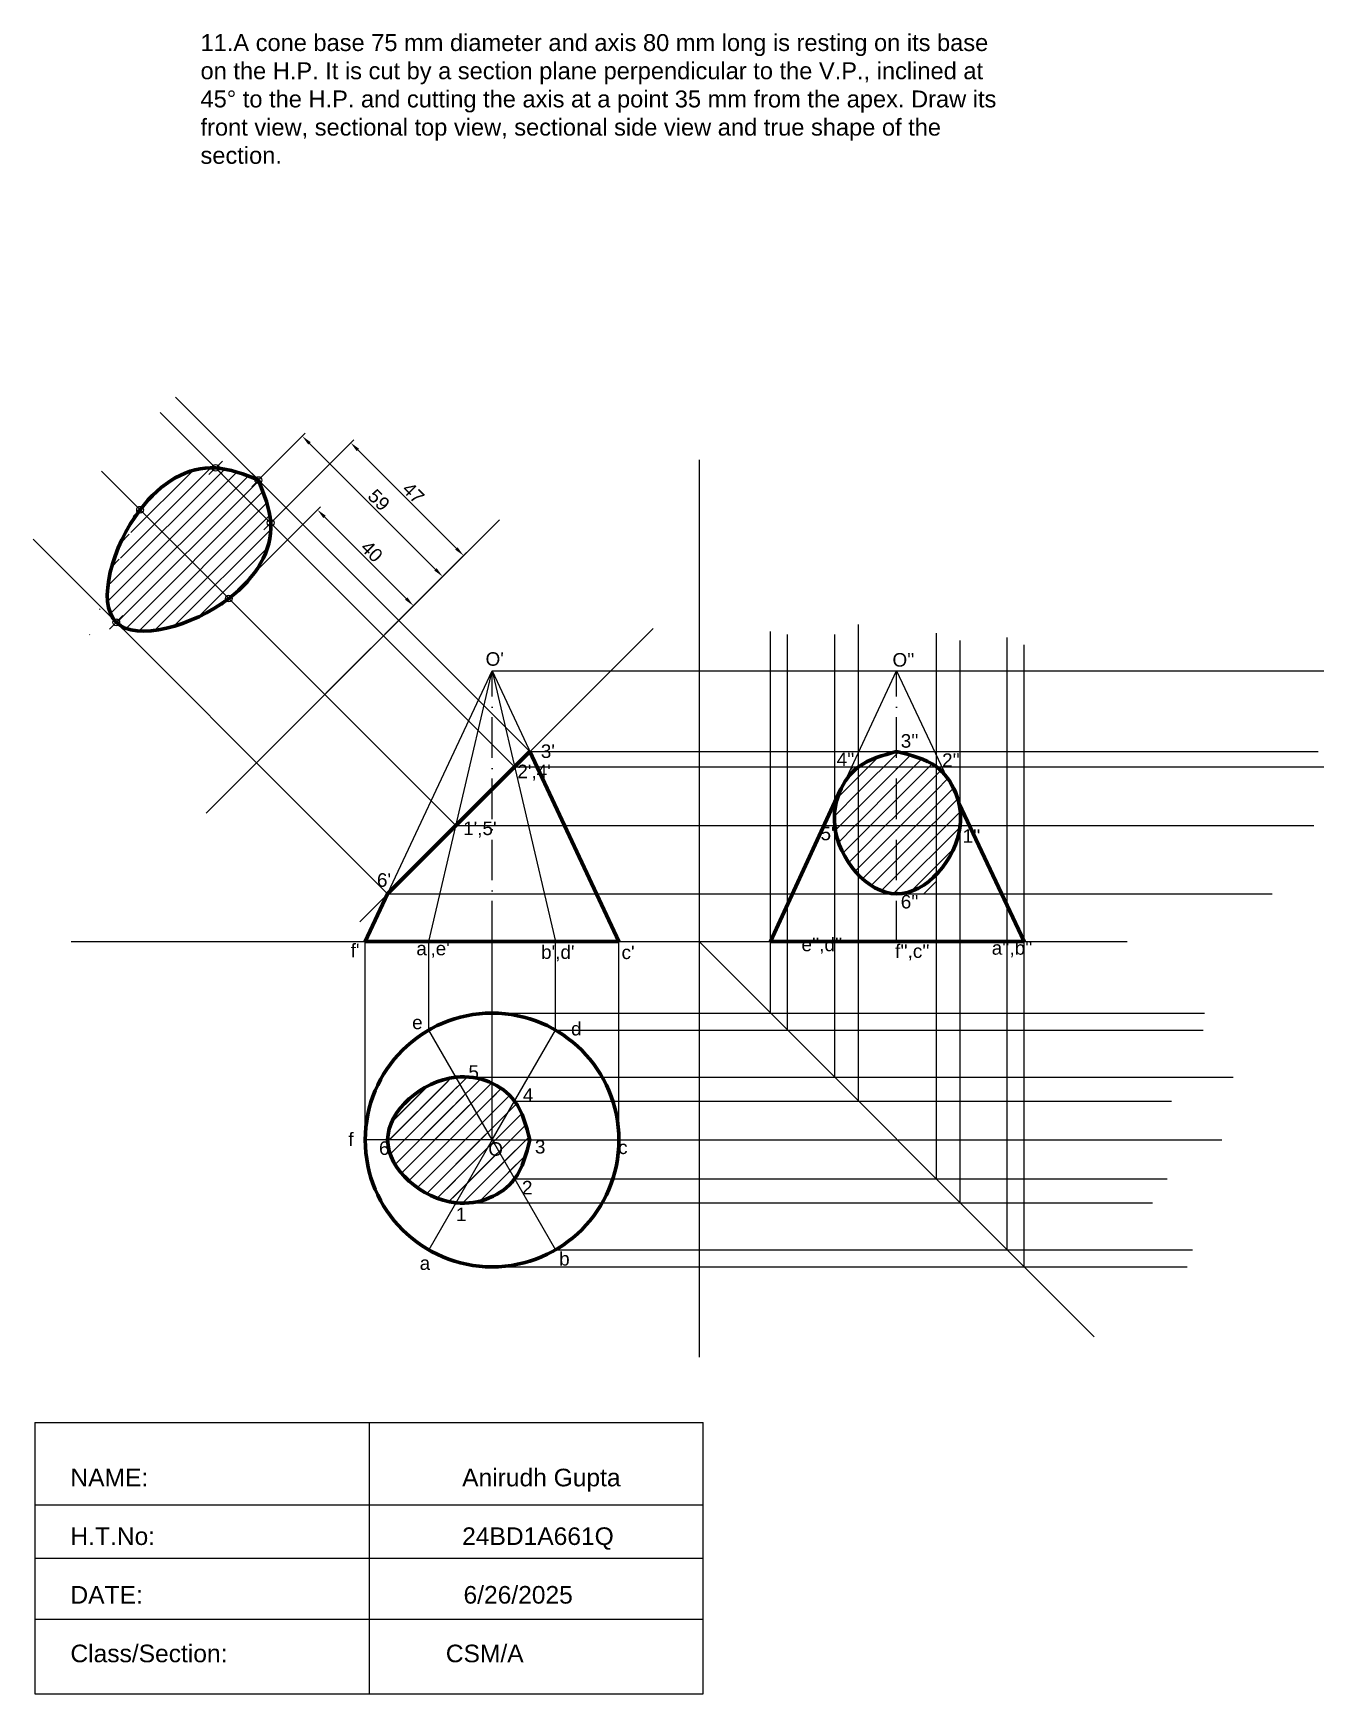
# Model space of a CAD drawing. Header units: millimetres. Extents: x 2302 to 7463, y 1376 to 2015.
# Drawn here: x 5546.2 to 5927.8, y 1388.2 to 1879.2 of the extents above; entities that cross this region are included whole.
import ezdxf

# ---------------------------------------------------------------- set-up
doc = ezdxf.new("R2010")
doc.units = ezdxf.units.MM
doc.header["$PDMODE"] = 35
doc.header["$PDSIZE"] = 2
doc.linetypes.add('ACAD_ISO10W100', pattern=[18, 12, -3, 0, -3])
doc.styles.get("Standard").update_dxf_attribs({"font": 'arial.ttf'})
doc.dimstyles.new('ISO-25', dxfattribs={"dimtxt": 4, "dimasz": 3, "dimexe": 1.25, "dimexo": 0.625, "dimtad": 1, "dimdec": 0, "dimtxsty": 'Standard', "dimcen": 2.5, "dimclrd": 6, "dimclre": 4, "dimadec": 0, "dimazin": 0, "dimtfac": 1, "dimtdec": 0, "dimtmove": 0, "dimatfit": 3, "dimfxl": 1, "dimarcsym": 1})
pattern_1 = [(45, (0, 0), (-2.245064030267288, 2.245064030267288), [])]

# ---------------------------------------------------------------- blocks, each defined once
blk = doc.blocks.new('*U15')
blk.add_line((-18.75, -4.547473508864641e-13), (18.75, 2.273736754432321e-13))
blk = doc.blocks.new('*U16')
at = {"color": 0, "linetype": 'ByBlock', "lineweight": -2, "transparency": 16777216}
for p, rotation in [((5672.536851801764, 1568.196462787721), 120), ((5691.286851801764, 1568.196462787721), 59.99999999999997), ((5663.161851801764, 1551.958486466762), 180), ((5672.536851801764, 1535.720510145804), 239.9999999999999), ((5691.286851801764, 1535.720510145805), 299.9999999999998)]:
    blk.add_blockref('*U15', p, dxfattribs=dict(at, rotation=rotation))
blk.add_blockref('*U15', (5700.661851801764, 1551.958486466763), dxfattribs=at)
blk = doc.blocks.new('*D17')
at = {"color": 4, "lineweight": -2, "transparency": 16777216}
for p, q in [((5613.263484402585, 1747.503192204684), (5626.678940432153, 1760.918648234252)), ((5654.7494392548, 1706.017237352468), (5668.164895284369, 1719.432693382038))]:
    blk.add_line(p, q, dxfattribs=at)
at = {"color": 6, "lineweight": -2, "transparency": 16777216}
blk.add_line((5665.159691464326, 1720.670130249114), (5627.91637729923, 1757.913444414209), dxfattribs=at)
at = {"color": 6, "transparency": 16777216}
for points in [[(5628.269930689823, 1758.266997804802), (5627.562823908637, 1757.559891023616), (5625.795056955671, 1760.034764757768)], [(5665.513244854919, 1721.023683639707), (5664.806138073733, 1720.31657685852), (5667.281011807885, 1718.548809905554)]]:
    blk.add_solid(points, dxfattribs=at)
at = {"layer": 'Defpoints', "color": 0, "transparency": 16777216}
for p in [(5625.795056955671, 1760.034764757768), (5612.821542664344, 1747.061250466442), (5654.307497516558, 1705.575295614227)]:
    blk.add_point(p, dxfattribs=at)
at = {"color": 0, "transparency": 16777216, "insert": (5648.424094607655, 1741.177847557537), "char_height": 4, "attachment_point": 5, "rotation": 315.0000000000007}
blk.add_mtext('59', dxfattribs=at)
blk = doc.blocks.new('*D18')
at = {"color": 4, "lineweight": -2, "transparency": 16777216}
for p, q in [((5616.877640308338, 1734.839750007523), (5641.003376627903, 1758.965486327087)), ((5650.224796109097, 1701.492594206764), (5674.350532428661, 1725.618330526328))]:
    blk.add_line(p, q, dxfattribs=at)
at = {"color": 6, "lineweight": -2, "transparency": 16777216}
blk.add_line((5671.345328608619, 1726.855767393405), (5642.24081349498, 1755.960282507044), dxfattribs=at)
at = {"color": 6, "transparency": 16777216}
for points in [[(5642.594366885573, 1756.313835897637), (5641.887260104386, 1755.60672911645), (5640.11949315142, 1758.081602850603)], [(5671.698881999211, 1727.209320783998), (5670.991775218024, 1726.502214002811), (5673.466648952178, 1724.734447049845)]]:
    blk.add_solid(points, dxfattribs=at)
at = {"layer": 'Defpoints', "color": 0, "transparency": 16777216}
for p in [(5640.11949315142, 1758.081602850603), (5616.435698570097, 1734.397808269281), (5649.782854370856, 1701.050652468523)]:
    blk.add_point(p, dxfattribs=at)
at = {"color": 0, "transparency": 16777216, "insert": (5658.649226352413, 1743.264180250839), "char_height": 4, "attachment_point": 5, "rotation": 315}
blk.add_mtext('47', dxfattribs=at)
blk = doc.blocks.new('*D19')
at = {"color": 4, "lineweight": -2, "transparency": 16777216}
for p, q in [((5604.502887781167, 1712.494791865618), (5631.163700014289, 1739.155604098741)), ((5632.86494077456, 1684.132738872226), (5659.525753007681, 1710.793551105349))]:
    blk.add_line(p, q, dxfattribs=at)
at = {"color": 6, "lineweight": -2, "transparency": 16777216}
blk.add_line((5656.520549187639, 1712.030987972425), (5632.401136881366, 1736.150400278698), dxfattribs=at)
at = {"color": 6, "transparency": 16777216}
for points in [[(5632.754690271959, 1736.503953669292), (5632.047583490772, 1735.796846888105), (5630.279816537806, 1738.271720622258)], [(5656.874102578233, 1712.384541363019), (5656.166995797046, 1711.677434581832), (5658.641869531199, 1709.909667628865)]]:
    blk.add_solid(points, dxfattribs=at)
at = {"layer": 'Defpoints', "color": 0, "transparency": 16777216}
for p in [(5630.279816537806, 1738.271720622258), (5604.060946042925, 1712.052850127377), (5632.422999036317, 1683.690797133984)]:
    blk.add_point(p, dxfattribs=at)
at = {"color": 0, "transparency": 16777216, "insert": (5646.346903260379, 1725.976754351439), "char_height": 4, "attachment_point": 5, "rotation": 315}
blk.add_mtext('40', dxfattribs=at)

msp = doc.modelspace()

# ---------------------------------------------------------------- hatches: boundary and pattern name
h = msp.add_hatch()
h.set_pattern_fill('ANSI31', color=256)
h.set_pattern_definition(pattern_1)
edge = h.paths.add_edge_path(flags=17)
edge.add_spline(control_points=[(5616.435698570096, 1734.397808269282), (5616.172127315812, 1738.601288403135), (5614.496834990078, 1742.831269434789), (5612.821542664345, 1747.061250466443)], knot_values=[0, 0, 0, 0, 13.16908847232447, 13.16908847232447, 13.16908847232447, 13.16908847232447], degree=3, periodic=0)
edge.add_spline(control_points=[(5612.821542664345, 1747.061250466442), (5608.591561632692, 1748.736542792177), (5604.361580601038, 1750.411835117912), (5600.158100467183, 1750.675406372196)], knot_values=[0, 0, 0, 0, 13.16908847232641, 13.16908847232641, 13.16908847232641, 13.16908847232641], degree=3, periodic=0)
edge.add_line((5600.158100467183, 1750.675406372196), (5616.435698570096, 1734.397808269283))
edge = h.paths.add_edge_path()
edge.add_line((5616.435698570097, 1734.397808269282), (5600.158100467183, 1750.675406372195))
edge.add_spline(control_points=[(5600.158100467183, 1750.675406372196), (5592.005037512112, 1751.186628731025), (5583.951672036899, 1746.386897696891), (5577.813142325279, 1738.300653845021)], knot_values=[0, 0, 0, 0, 25.54274171799551, 25.54274171799551, 25.54274171799551, 25.54274171799551], degree=3, periodic=0)
edge.add_line((5577.813142325279, 1738.300653845022), (5604.060946042926, 1712.052850127375))
edge.add_spline(control_points=[(5604.060946042927, 1712.052850127377), (5612.147189894795, 1718.191379838998), (5616.946920928927, 1726.244745314212), (5616.435698570097, 1734.397808269282)], knot_values=[0, 0, 0, 0, 25.54274171799472, 25.54274171799472, 25.54274171799472, 25.54274171799472], degree=3, periodic=0)
edge = h.paths.add_edge_path()
edge.add_spline(control_points=[(5577.813142325279, 1738.300653845022), (5569.635153168611, 1727.52784380004), (5560.076309331138, 1694.316017133234), (5593.288135997958, 1703.874860970711), (5604.060946042942, 1712.052850127389)], knot_values=[38.71183019029604, 38.71183019029738, 38.71183019029738, 38.71183019029738, 72.74086883873866, 106.7699074871806, 106.7699074872058, 106.7699074872058, 106.7699074872058], degree=3, periodic=0)
edge.add_line((5604.060946042925, 1712.052850127376), (5577.813142325279, 1738.300653845022))
h = msp.add_hatch()
h.set_pattern_fill('ANSI31', color=256)
h.set_pattern_definition(pattern_1)
h.paths.add_polyline_path([(5801.507207397995, 1662.276085417361), (5790.258715351798, 1662.276085417361), (5790.258715351798, 1644.916230082822), (5801.507207397995, 1644.916230082822)])
edge = h.paths.add_edge_path()
edge.add_spline(control_points=[(5813.279643806828, 1662.276085417361), (5809.971774264357, 1664.742200419003), (5805.739490831175, 1665.771464491034), (5801.507207397995, 1666.800728563065)], knot_values=[0, 0, 0, 0, 12.61200438455267, 12.61200438455267, 12.61200438455267, 12.61200438455267], degree=3, periodic=0)
edge.add_line((5801.507207397995, 1666.800728563065), (5801.507207397995, 1662.276085417361))
edge.add_line((5801.507207397995, 1662.276085417361), (5813.279643806828, 1662.276085417361))
edge = h.paths.add_edge_path()
edge.add_spline(control_points=[(5801.507207397995, 1666.800728563065), (5797.470885546313, 1665.729563365692), (5793.434563694631, 1664.658398168319), (5790.258715351797, 1662.276085417361)], knot_values=[0, 0, 0, 0, 12.12439561006473, 12.12439561006473, 12.12439561006473, 12.12439561006473], degree=3, periodic=0)
edge.add_line((5790.258715351797, 1662.276085417361), (5801.507207397995, 1662.276085417361))
edge.add_line((5801.507207397995, 1662.276085417361), (5801.507207397995, 1666.800728563065))
edge = h.paths.add_edge_path()
edge.add_spline(control_points=[(5820.326866803267, 1649.234907969295), (5820.241719649515, 1650.03142561568), (5820.110325377248, 1650.818191626063), (5819.935318148253, 1651.589947339818)], knot_values=[25.16265325909403, 25.16265325909403, 25.16265325909403, 25.16265325909403, 27.38677261922698, 27.38677261922698, 27.38677261922698, 27.38677261922698], degree=3, periodic=0)
edge.add_line((5819.935318148196, 1651.589947340111), (5816.268954317456, 1659.357261638497))
edge.add_spline(control_points=[(5816.268954317407, 1659.357261638552), (5815.387764033409, 1660.466871900645), (5814.385347618239, 1661.451750381872), (5813.27964380683, 1662.276085417361)], knot_values=[12.61200438455464, 12.61200438455464, 12.61200438455464, 12.61200438455464, 16.82775145028567, 16.82775145028617, 16.82775145028617, 16.82775145028617], degree=3, periodic=0)
edge.add_line((5813.279643806831, 1662.27608541736), (5813.279643806831, 1644.916230082822))
edge.add_line((5813.279643806831, 1644.916230082822), (5820.326866803267, 1644.916230082822))
edge.add_line((5820.326866803267, 1644.916230082822), (5820.326866803267, 1649.234907969295))
edge = h.paths.add_edge_path()
edge.add_spline(control_points=[(5813.279643806831, 1630.446036398442), (5817.021005347516, 1634.289806897563), (5819.754197180371, 1639.611212962212), (5820.326866803267, 1644.916230082825)], knot_values=[31.34774374006097, 31.34774374006097, 31.34774374006097, 31.34774374006097, 45.83262901716854, 45.83262901717322, 45.83262901717322, 45.83262901717322], degree=3, periodic=0)
edge.add_line((5820.326866803267, 1644.916230082822), (5813.279643806831, 1644.916230082822))
edge.add_line((5813.279643806831, 1644.916230082822), (5813.279643806831, 1630.446036398441))
h.paths.add_polyline_path([(5813.279643806831, 1644.916230082822), (5801.507207397995, 1644.916230082822), (5801.507207397995, 1624.748162855928), (5813.279643806831, 1624.748162855928)])
edge = h.paths.add_edge_path(flags=17)
edge.add_spline(control_points=[(5671.197566087485, 1570.516173690715), (5661.156623525642, 1569.452380161084), (5651.029498860586, 1560.705433313924), (5651.029498860586, 1551.958486466762)], knot_values=[0, 0, 0, 0, 27.40690954432472, 27.40690954432472, 27.40690954432472, 27.40690954432472], degree=3, periodic=0)
edge.add_line((5651.029498860585, 1551.958486466762), (5681.911851801764, 1551.958486466763))
edge.add_line((5681.911851801764, 1551.958486466763), (5671.197566087479, 1570.516173690714))
h.paths.add_polyline_path([(5681.911851801764, 1570.516173690715), (5671.197566087478, 1570.516173690715), (5681.911851801764, 1551.958486466763)], flags=0)
edge = h.paths.add_edge_path()
edge.add_spline(control_points=[(5693.082064567722, 1551.958486466763), (5692.031682437187, 1556.092755261327), (5690.98130030665, 1560.227024055891), (5688.557421422018, 1563.468950694279)], knot_values=[0, 0, 0, 0, 12.36782852116308, 12.36782852116308, 12.36782852116308, 12.36782852116308], degree=3, periodic=0)
edge.add_spline(control_points=[(5688.557421422018, 1563.468950694279), (5686.893164793891, 1565.69488612779), (5684.581398289201, 1567.50014320318), (5681.911851801765, 1568.741075930874)], knot_values=[12.36782852116287, 12.36782852116337, 12.36782852116337, 12.36782852116337, 20.85968870542983, 20.85968870542983, 20.85968870542983, 20.85968870542983], degree=3, periodic=0)
edge.add_line((5681.911851801764, 1568.741075930875), (5681.911851801764, 1551.958486466763))
edge.add_line((5681.911851801764, 1551.958486466763), (5671.197566087479, 1570.516173690714))
edge.add_spline(control_points=[(5671.197566087479, 1570.516173690714), (5661.15662352564, 1569.452380161082), (5640.902374195533, 1551.958486466762), (5668.079664879073, 1528.485059909758), (5689.390100542865, 1537.427040038946), (5692.031682437187, 1547.824217672199), (5693.082064567722, 1551.958486466763)], knot_values=[31.10356787667313, 31.10356787667402, 31.10356787667402, 31.10356787667402, 58.51047742099321, 85.91738696531283, 104.6531263208233, 117.0209548419863, 117.0209548419863, 117.0209548419863, 117.0209548419863], degree=3, periodic=0)
h.paths.add_polyline_path([(5671.197566087479, 1570.516173690714), (5668.353415316464, 1570.007382057834), (5667.416208817845, 1569.721396096392), (5665.558802512251, 1569.12669315814), (5664.481259181764, 1568.657772219221), (5662.865347574992, 1567.913170948419), (5661.779529379812, 1567.293207894233), (5660.324422808409, 1566.405667996199), (5659.288825316897, 1565.658264006413), (5657.987196409514, 1564.642676044199), (5657.040112595484, 1563.788951412967), (5655.904799607621, 1562.662196338865), (5655.076814515346, 1561.722508060665), (5654.128615044681, 1560.501617892158), (5653.446757740541, 1559.496680792097), (5652.710690414546, 1558.197487065691), (5652.199765038858, 1557.149581455099), (5651.704423916689, 1555.784832548197), (5651.386677948472, 1554.719632512784), (5651.166206718392, 1553.295032111512), (5651.058292876476, 1552.239995643714), (5651.076469625236, 1551.958486466762), (5681.911851801764, 1551.958486466763)], flags=16)
h.paths.add_polyline_path([(5681.911851801764, 1568.741075930875), (5681.911851801764, 1570.516173690715), (5671.197566087478, 1570.516173690715), (5681.911851801764, 1551.958486466763)], flags=0)
h.paths.add_polyline_path([(5679.746118425094, 1546.183344332226), (5686.16221665156, 1546.183344332226), (5686.16221665156, 1552.3920755737), (5679.746118425094, 1552.3920755737)], flags=24)
h.paths.add_polyline_path([(5693.546378388177, 1546.870305633121), (5698.69781085748, 1546.870305633121), (5698.69781085748, 1553.001274255222), (5693.546378388177, 1553.001274255222)], flags=9)
h.paths.add_polyline_path([(5673.907637657506, 1568.967337718707), (5679.022235201844, 1568.967337718707), (5679.022235201844, 1574.987801565911), (5673.907637657506, 1574.987801565911)], flags=9)
h.paths.add_polyline_path([(5690.01192966981, 1562.270597470078), (5695.119705931747, 1562.270597470078), (5695.119705931747, 1568.270597470078), (5690.01192966981, 1568.270597470078)], flags=9)
h.paths.add_polyline_path([(5689.744546871711, 1534.873261820291), (5694.860508672529, 1534.873261820291), (5694.860508672529, 1540.897818436935), (5689.744546871711, 1540.897818436935)], flags=9)
h.paths.add_polyline_path([(5670.214839840082, 1526.963677739421), (5675.330801640901, 1526.963677739421), (5675.330801640901, 1532.988234356065), (5670.214839840082, 1532.988234356065)], flags=9)
h.paths.add_polyline_path([(5647.445088322988, 1546.470555230923), (5652.595156535813, 1546.470555230923), (5652.595156535813, 1552.597431083584), (5647.445088322988, 1552.597431083584)], flags=25)
h = msp.add_hatch()
h.set_pattern_fill('ANSI31', color=256)
h.set_pattern_definition(pattern_1)
h.paths.add_polyline_path([(5813.279643806831, 1662.276085417361), (5801.507207397995, 1662.276085417361), (5801.507207397995, 1644.916230082822), (5813.279643806831, 1644.916230082822)])
edge = h.paths.add_edge_path()
edge.add_line((5801.507207397995, 1644.916230082822), (5790.258715351798, 1644.916230082822))
edge.add_line((5790.258715351798, 1644.916230082822), (5790.258715351798, 1630.298370890723))
edge.add_spline(control_points=[(5790.258715351798, 1630.298370890723), (5793.493278975377, 1626.976215643891), (5797.4873810647, 1624.792497276361), (5801.507207398006, 1624.748162855928)], knot_values=[58.9327127594065, 58.9327127594065, 58.9327127594065, 58.9327127594065, 71.52939771168018, 71.52939771169747, 71.52939771169747, 71.52939771169747], degree=3, periodic=0)
edge.add_line((5801.507207397995, 1624.748162855928), (5801.507207397995, 1644.916230082822))
h.paths.add_polyline_path([(5790.258715351798, 1662.276085417361), (5788.308919057197, 1662.276085417361), (5783.211492355363, 1651.325072164661), (5783.211492355363, 1644.916230082822), (5790.258715351798, 1644.916230082822)])
h.paths.add_polyline_path([(5778.022679790545, 1639.509351932137), (5785.270974469945, 1639.509351932137), (5785.270974469945, 1645.529815779341), (5778.022679790545, 1645.529815779341)], flags=9)
h = msp.add_hatch()
h.set_pattern_fill('ANSI31', color=256)
h.set_pattern_definition(pattern_1)
edge = h.paths.add_edge_path()
edge.add_line((5790.258715351798, 1644.916230082822), (5783.21149235536, 1644.916230082822))
edge.add_spline(control_points=[(5783.211492355363, 1644.916230082812), (5783.76858083789, 1639.55340512445), (5786.501135052784, 1634.157706046404), (5790.258715351798, 1630.298370890723)], knot_values=[71.52939771169748, 71.52939771170647, 71.52939771170647, 71.52939771170647, 86.16291886569012, 86.16291886569012, 86.16291886569012, 86.16291886569012], degree=3, periodic=0)
edge.add_line((5790.258715351798, 1630.298370890722), (5790.258715351798, 1644.916230082822))
h.paths.add_polyline_path([(5778.022679790545, 1639.509351932137), (5785.270974469945, 1639.509351932137), (5785.270974469945, 1645.529815779341), (5778.022679790545, 1645.529815779341)], flags=9)
h = msp.add_hatch()
h.set_pattern_fill('ANSI31', color=256)
h.set_pattern_definition(pattern_1)
edge = h.paths.add_edge_path()
edge.add_spline(control_points=[(5681.911851801765, 1568.741075930874), (5679.921225575648, 1569.666414090078), (5677.731660086072, 1570.277966471715), (5675.463284926572, 1570.516173690617)], knot_values=[20.85968870542983, 20.85968870542983, 20.85968870542983, 20.85968870542983, 27.1918951947568, 27.1918951947568, 27.1918951947568, 27.1918951947568], degree=3, periodic=0)
edge.add_line((5675.463284925964, 1570.516173690715), (5671.197566087484, 1570.516173690715))
edge.add_spline(control_points=[(5671.197566087483, 1570.516173690715), (5661.156623525641, 1569.452380161083), (5640.902374195533, 1551.958486466762), (5661.156623525639, 1534.464592772441), (5671.19756608748, 1533.400799242811)], knot_values=[31.10356787667004, 31.10356787667004, 31.10356787667004, 31.10356787667313, 58.51047742099321, 85.91738696531283, 85.91738696531623, 85.91738696531623, 85.91738696531623], degree=3, periodic=0)
edge.add_line((5671.197566087481, 1533.40079924281), (5675.463284925912, 1533.40079924281))
edge.add_spline(control_points=[(5675.463284926568, 1533.400799242908), (5680.773684178683, 1533.958456309379), (5685.652162658685, 1536.562252271129), (5688.557421422018, 1540.448022239246)], knot_values=[89.82905964722714, 89.82905964722714, 89.82905964722714, 89.82905964722714, 104.6531263208225, 104.6531263208225, 104.6531263208225, 104.6531263208233], degree=3, periodic=0)
edge.add_spline(control_points=[(5688.557421422017, 1540.448022239246), (5690.981300306649, 1543.689948877634), (5692.031682437187, 1547.824217672198), (5693.082064567722, 1551.958486466763)], knot_values=[0, 0, 0, 0, 12.36782852116426, 12.36782852116426, 12.36782852116426, 12.36782852116426], degree=3, periodic=0)
edge.add_spline(control_points=[(5693.082064567722, 1551.958486466763), (5692.031682437187, 1556.092755261327), (5690.98130030665, 1560.227024055891), (5688.557421422018, 1563.468950694279)], knot_values=[0, 0, 0, 0, 12.36782852116308, 12.36782852116308, 12.36782852116308, 12.36782852116308], degree=3, periodic=0)
edge.add_spline(control_points=[(5688.557421422018, 1563.468950694279), (5686.893164793891, 1565.69488612779), (5684.581398289201, 1567.50014320318), (5681.911851801765, 1568.741075930874)], knot_values=[12.36782852116287, 12.36782852116337, 12.36782852116337, 12.36782852116337, 20.85968870542983, 20.85968870542983, 20.85968870542983, 20.85968870542983], degree=3, periodic=0)
h.paths.add_polyline_path([(5679.746118425094, 1546.183344332226), (5686.16221665156, 1546.183344332226), (5686.16221665156, 1552.3920755737), (5679.746118425094, 1552.3920755737)], flags=24)
h.paths.add_polyline_path([(5673.907637657506, 1568.967337718707), (5679.022235201844, 1568.967337718707), (5679.022235201844, 1574.987801565911), (5673.907637657506, 1574.987801565911)], flags=9)
h.paths.add_polyline_path([(5647.445088322988, 1546.470555230923), (5652.595156535813, 1546.470555230923), (5652.595156535813, 1552.597431083584), (5647.445088322988, 1552.597431083584)], flags=9)

# ---------------------------------------------------------------- linework, layer by layer
for p, q in [((5693.082064567722, 1666.800728563066), (5588.272751442071, 1771.610041688715)), ((5688.557421422018, 1662.276085417361), (5583.748108296368, 1767.085398543011)), ((5743.09715024897, 1753.076071642598), (5743.09715024897, 1487.720621722877)), ((5671.19756608748, 1644.916230082822), (5566.388252961829, 1749.725543208472)), ((5597.354308963796, 1648.622107061462), (5684.086174220118, 1735.353972317786)), ((5651.029498860585, 1624.748162855928), (5546.220185734934, 1729.557475981577)), ((5790.258715351798, 1563.468950694279), (5790.258715351798, 1704.405520550409)), ((5642.764032791855, 1616.482696787197), (5729.495898048177, 1703.214562043521)), ((5764.269179579315, 1589.458486466763), (5764.269179579315, 1702.251745536444)), ((5769.293226937399, 1584.434439108679), (5769.293226937399, 1701.390234475893)), ((5783.211492355363, 1570.516173690715), (5783.211492355363, 1701.390234475893)), ((5813.279643806831, 1540.448022239246), (5813.279643806831, 1701.820990006168)), ((5820.326866803267, 1533.40079924281), (5820.326866803267, 1699.66721235479)), ((5834.245132221231, 1519.482533824847), (5834.245132221231, 1700.528723415341)), ((5839.269179579314, 1514.458486466763), (5839.269179579314, 1698.374948401376)), ((5644.411851801763, 1610.630515797108), (5681.911851801765, 1690.630515797108)), ((5663.161851801765, 1610.630515797108), (5681.911851801765, 1690.630515797108)), ((5681.911851801765, 1690.630515797108), (5719.411851801763, 1610.630515797108)), ((5681.911851801765, 1690.630515797108), (5700.661851801765, 1610.630515797108)), ((5681.911851801765, 1690.630515797108), (5927.838264296177, 1690.630515797108)), ((5764.269179579315, 1610.630515797108), (5801.507207397995, 1690.630515797108)), ((5801.507207397995, 1690.630515797108), (5839.269179579314, 1610.630515797108)), ((5693.082064567722, 1666.800728563065), (5926.139515252098, 1666.800728563065)), ((5688.557421422018, 1662.276085417361), (5927.838264296177, 1662.276085417361)), ((5671.197566087479, 1644.916230082822), (5924.865461893134, 1644.916230082822)), ((5651.029498860585, 1624.748162855928), (5912.5495700744, 1624.748162855928)), ((5557.479655272178, 1610.630515797108), (5869.66287408461, 1610.630515797108)), ((5644.411851801764, 1551.958486466761), (5644.411851801763, 1610.630515797106)), ((5663.161851801764, 1584.434439108679), (5663.161851801765, 1610.630515797108)), ((5681.911851801764, 1551.958486466763), (5681.911851801765, 1610.630515797108)), ((5700.661851801764, 1584.434439108679), (5700.661851801765, 1610.630515797108)), ((5719.411851801764, 1551.958486466763), (5719.411851801763, 1610.630515797108)), ((5743.09715024897, 1610.630515797108), (5859.91726454702, 1493.810401499057)), ((5681.911851801765, 1589.458486466763), (5892.589331144778, 1589.458486466763)), ((5700.661851801764, 1584.434439108679), (5892.164642198939, 1584.434439108679)), ((5671.197566087479, 1570.516173690715), (5901.083049408067, 1570.516173690715)), ((5688.557421422019, 1563.468950694279), (5882.821552783247, 1563.468950694279)), ((5719.411851801764, 1551.958486466763), (5897.685558059185, 1551.958486466763)), ((5688.557421422018, 1540.448022239246), (5881.510689499624, 1540.448022239246)), ((5671.197566087479, 1533.40079924281), (5877.223478953865, 1533.40079924281)), ((5700.661851801764, 1519.482533824847), (5889.013302900246, 1519.482533824847)), ((5681.911851801764, 1514.458486466763), (5887.405601472816, 1514.458486466763)), ((5546.697066212699, 1468.416651869549), (5546.697066212699, 1388.228612546245)), ((5546.697066212699, 1468.416651869549), (5744.365142342243, 1468.416651869549)), ((5645.531104277471, 1468.416651869549), (5645.531104277471, 1388.228612546245)), ((5744.365142342243, 1388.228612546245), (5744.365142342243, 1468.416651869549)), ((5546.697066212699, 1444.060471309486), (5744.365142342243, 1444.060471309486)), ((5546.697066212699, 1428.322632207897), (5744.365142342243, 1428.322632207897)), ((5546.697066212699, 1410.336531575206), (5744.365142342243, 1410.336531575206)), ((5546.697066212699, 1388.228612546245), (5744.365142342243, 1388.228612546245))]:
    msp.add_line(p, q)
at = {"linetype": 'ACAD_ISO10W100'}
for p, q in [((5681.911851801765, 1610.630515797108), (5681.911851801765, 1690.630515797108)), ((5801.507207397995, 1610.630515797108), (5801.507207397995, 1690.630515797108))]:
    msp.add_line(p, q, dxfattribs=at)
at = {"lineweight": 70}
for p, q in [((5651.029498860585, 1624.748162855928), (5693.082064567722, 1666.800728563065)), ((5719.411851801763, 1610.630515797108), (5693.082064567722, 1666.800728563065)), ((5764.269179579315, 1610.630515797108), (5784.966077406404, 1655.569745231011)), ((5839.269179579314, 1610.630515797108), (5819.935318148325, 1651.589947339837)), ((5644.411851801763, 1610.630515797106), (5651.029498860586, 1624.748162855928)), ((5644.411851801764, 1610.630515797108), (5719.411851801763, 1610.630515797108)), ((5764.269179579315, 1610.630515797108), (5839.269179579314, 1610.630515797108))]:
    msp.add_line(p, q, dxfattribs=at)
msp.add_circle((5681.911851801764, 1551.958486466763), 37.5, dxfattribs=at)
for points in [[(5612.821542664345, 1747.061250466443), (5616.435698570098, 1734.397808269281), (5604.060946042925, 1712.052850127377), (5570.768976957207, 1705.008684759304), (5577.813142325279, 1738.300653845023), (5600.158100467183, 1750.675406372196), (5612.821542664345, 1747.061250466442)], [(5801.507207397995, 1666.800728563065), (5813.279643806831, 1662.276085417361), (5820.326866803267, 1644.916230082822), (5801.507207397995, 1624.748162855928), (5783.211492355363, 1644.916230082822), (5790.258715351798, 1662.276085417361), (5801.507207397995, 1666.800728563065)], [(5693.082064567722, 1551.958486466763), (5688.557421422018, 1563.468950694279), (5671.197566087479, 1570.516173690714), (5651.029498860585, 1551.958486466762), (5671.197566087479, 1533.400799242811), (5688.557421422018, 1540.448022239247), (5693.082064567722, 1551.958486466763)]]:
    msp.add_spline(points, degree=3, dxfattribs=at)
for p in [(5600.158100467183, 1750.675406372196), (5612.821542664345, 1747.061250466442), (5612.821542664345, 1747.061250466442), (5577.813142325279, 1738.300653845023), (5616.435698570098, 1734.397808269281), (5604.060946042925, 1712.052850127377), (5570.768976957207, 1705.008684759304), (5570.768976957207, 1705.008684759304)]:
    msp.add_point(p)

# ---------------------------------------------------------------- block references
msp.add_blockref('*U16', (0, 0))

# ---------------------------------------------------------------- texts
for s, p in [("O'", (5679.980085556117, 1692.168415947961)), ("O''", (5800.303534303559, 1691.920013811953)), ("3''", (5802.74119938699, 1667.94705819534)), ("3'", (5696.311419882939, 1664.906207673526)), ("4''", (5783.798886610944, 1662.49860800177)), ("2''", (5814.965421957671, 1662.250952253731)), ("2',4'", (5689.368665083752, 1658.928462913267)), ("1',5'", (5673.341238401099, 1642.102211662851)), ("5''", (5779.026090431746, 1640.580975397349)), ("1''", (5821.036914429624, 1639.83800551582)), ("6'", (5647.859840997298, 1626.825749314527)), ("6''", (5802.741199386991, 1620.412401458313)), ("a',e'", (5659.510808904195, 1606.56795959516)), ("e'',d''", (5773.396617487813, 1607.770339670763)), ("a'',b''", (5829.639770532818, 1606.738333858134)), ("f'", (5640.078457451405, 1605.983121103979)), ("b',d'", (5696.385464306633, 1605.515251893483)), ("c'", (5720.191558833392, 1605.442061533763)), ("f'',c''", (5801.09154484197, 1605.794495108931)), ('e', (5658.270243006898, 1584.711058707228)), ('d', (5705.25549025448, 1582.862740991594)), ('5', (5674.911048298706, 1570.038961183919)), ('4', (5691.01192966981, 1563.270597470078)), ('f', (5639.402150902668, 1550.147556722334)), ('6', (5648.466234298432, 1547.559914030378)), ('3', (5694.56820649186, 1547.963075073776)), ('O', (5680.780906965339, 1547.286345696483)), ('c', (5719.180149361111, 1547.796275872864)), ('2', (5690.748639641151, 1535.877354589732)), ('1', (5671.218932609523, 1527.967770508862)), ('b', (5701.740843334333, 1514.844729761118)), ('a', (5660.490018945, 1513.550907096433))]:
    msp.add_text(s, height=4).set_placement(p)
at = {"attachment_point": 1}
for s, width, gutter_width, insert, char_height in [('11.A cone base 75 mm diameter and axis 80 mm long is resting on its base on the H.P. It is cut by a section plane perpendicular to the V.P., inclined at 45° to the H.P. and cutting the axis at a point 35 mm from the apex. Draw its front view, sectional top view, sectional side view and true shape of the section. ', 236.6374393727938, 15, (5595.694283451046, 1878.915530522452), 5), ('NAME:                                              Anirudh Gupta\\P\\PH.T.No:                                             24BD1A661Q\\P\\PDATE:                                               6/26/2025\\P\\PClass/Section:                                CSM/A', 175.899457978499, 12.5, (5557.226035927975, 1454.764127649959), 5.2)]:
    msp.add_mtext_dynamic_manual_height_columns(s, width=width, gutter_width=gutter_width, heights=[0], dxfattribs=dict(at, insert=insert, char_height=char_height))

# ---------------------------------------------------------------- dimensions: what is measured, and where the dimension line sits
for p1, p2, distance, picture, middle in [((5654.30749751656, 1705.575295614227), (5612.821542664345, 1747.061250466442), -18.347319862434336, '*D17', (5648.424094607655, 1741.177847557537)), ((5649.782854370856, 1701.050652468523), (5616.435698570098, 1734.397808269281), -33.493943505364136, '*D18', (5658.649226352413, 1743.264180250839)), ((5632.422999036317, 1683.690797133984), (5604.060946042925, 1712.052850127377), -37.07908224396465, '*D19', (5646.346903260379, 1725.976754351439))]:
    dim = msp.add_aligned_dim(p1=p1, p2=p2, distance=distance, dimstyle='ISO-25')
    dim.commit()
    dim.dimension.update_dxf_attribs({"geometry": picture, "text_midpoint": middle})

doc.saveas('drawing.dxf')
